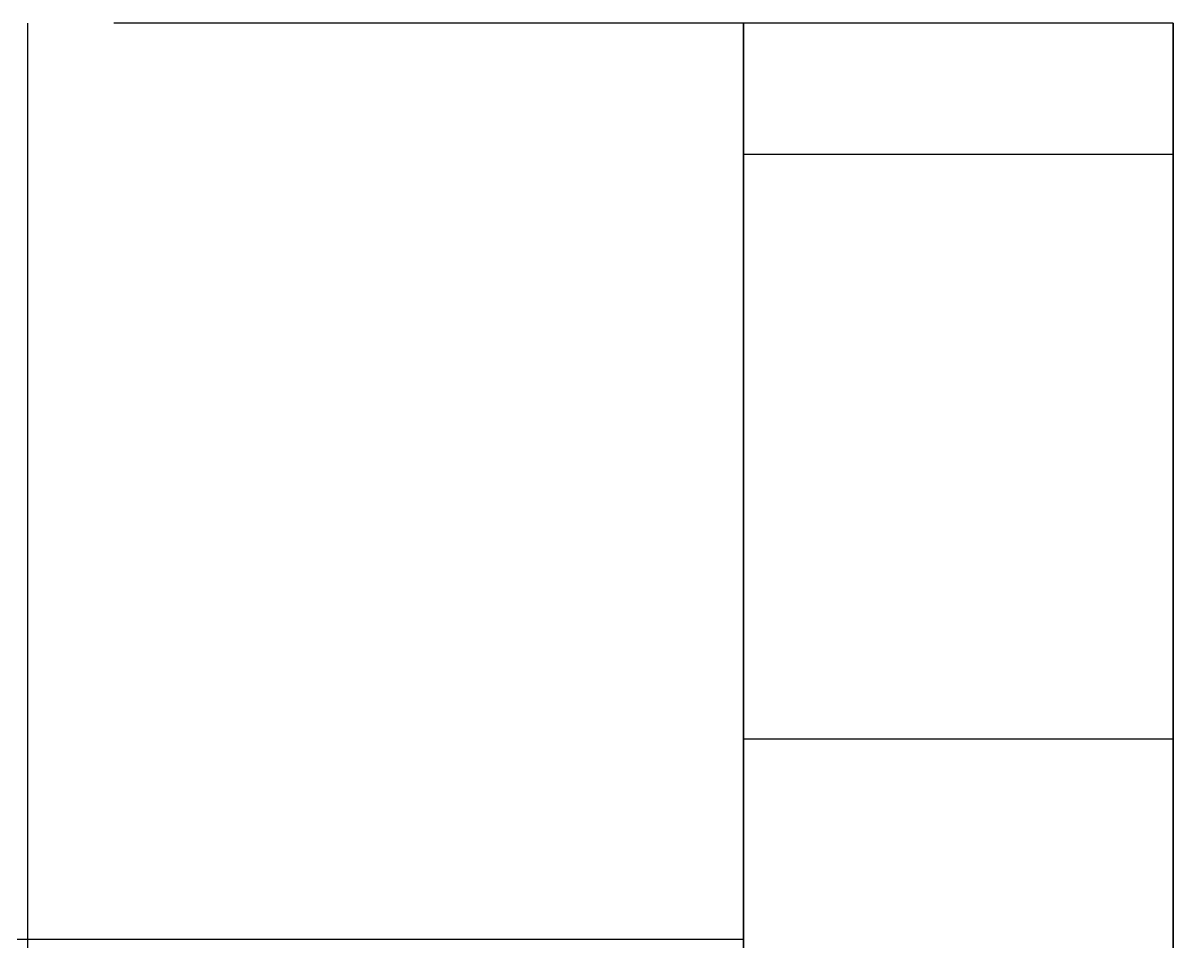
# Model space of a CAD drawing. Header units: metres. Extents: x 0 to 420, y 0 to 297.
# Drawn here: x 165.47 to 173.5, y 95.08 to 101.5 of the extents above; entities that cross this region are included whole.
import ezdxf

# ---------------------------------------------------------------- set-up
doc = ezdxf.new("R2010")
doc.units = ezdxf.units.M
doc.header["$LTSCALE"] = 0.5
doc.layers.add('DIMENSIONS', color=2, linetype='Continuous')
doc.layers.add('GEOMETRY', color=7, linetype='Continuous')

msp = doc.modelspace()

# ---------------------------------------------------------------- linework, layer by layer
at = {"layer": 'DIMENSIONS', "color": 2}
for p, q in [((165.5, 79.5), (165.5, 101.5)), ((170.5, 101.5), (166.1, 101.5)), ((170.5, 95.1), (151.1, 95.1))]:
    msp.add_line(p, q, dxfattribs=at)
at = {"layer": 'GEOMETRY'}
for p, q in [((170.5, 101.499), (170.5, 101.5)), ((170.5, 101.5), (170.5, 101.499)), ((173.5, 101.5), (170.5, 101.5)), ((170.5, 101.4979), (170.5, 101.499)), ((170.5, 101.499), (170.5, 101.4979)), ((170.5, 101.4969), (170.5, 101.4979)), ((170.5, 101.4979), (170.5, 101.4969)), ((170.5, 101.4958), (170.5, 101.4969)), ((170.5, 101.4969), (170.5, 101.4958)), ((170.5, 101.4939), (170.5, 101.4958)), ((170.5, 101.4958), (170.5, 101.4939)), ((170.5, 101.4908), (170.5, 101.4939)), ((170.5, 101.4939), (170.5, 101.4908)), ((170.5, 101.4877), (170.5, 101.4908)), ((170.5, 101.4908), (170.5, 101.4877)), ((170.5, 101.4846), (170.5, 101.4877)), ((170.5, 101.4877), (170.5, 101.4846)), ((170.5, 101.4814), (170.5, 101.4846)), ((170.5, 101.4846), (170.5, 101.4814)), ((170.5, 101.4765), (170.5, 101.4814)), ((170.5, 101.4814), (170.5, 101.4765)), ((173.5, 101.499), (173.5, 101.5)), ((173.5, 101.5), (173.5, 101.499)), ((173.5, 101.4979), (173.5, 101.499)), ((173.5, 101.499), (173.5, 101.4979)), ((173.5, 101.4969), (173.5, 101.4979)), ((173.5, 101.4979), (173.5, 101.4969)), ((173.5, 101.4958), (173.5, 101.4969)), ((173.5, 101.4969), (173.5, 101.4958)), ((173.5, 101.4939), (173.5, 101.4958)), ((173.5, 101.4958), (173.5, 101.4939)), ((173.5, 101.4908), (173.5, 101.4939)), ((173.5, 101.4939), (173.5, 101.4908)), ((173.5, 101.4877), (173.5, 101.4908)), ((173.5, 101.4908), (173.5, 101.4877)), ((173.5, 101.4846), (173.5, 101.4877)), ((173.5, 101.4877), (173.5, 101.4846)), ((173.5, 101.4814), (173.5, 101.4846)), ((173.5, 101.4846), (173.5, 101.4814)), ((173.5, 101.4765), (173.5, 101.4814)), ((173.5, 101.4814), (173.5, 101.4765)), ((170.5, 101.4714), (170.5, 101.4765)), ((170.5, 101.4765), (170.5, 101.4714)), ((170.5, 101.4662), (170.5, 101.4714)), ((170.5, 101.4714), (170.5, 101.4662)), ((170.5, 101.461), (170.5, 101.4662)), ((170.5, 101.4662), (170.5, 101.461)), ((170.5, 101.4552), (170.5, 101.461)), ((170.5, 101.461), (170.5, 101.4552)), ((170.5, 101.4479), (170.5, 101.4552)), ((170.5, 101.4552), (170.5, 101.4479)), ((170.5, 101.4407), (170.5, 101.4479)), ((170.5, 101.4479), (170.5, 101.4407)), ((170.5, 101.4334), (170.5, 101.4407)), ((170.5, 101.4407), (170.5, 101.4334)), ((170.5, 101.4261), (170.5, 101.4334)), ((170.5, 101.4334), (170.5, 101.4261)), ((170.5, 101.4174), (170.5, 101.4261)), ((170.5, 101.4261), (170.5, 101.4174)), ((170.5, 101.4081), (170.5, 101.4174)), ((170.5, 101.4174), (170.5, 101.4081)), ((170.5, 101.3987), (170.5, 101.4081)), ((170.5, 101.4081), (170.5, 101.3987)), ((170.5, 101.3894), (170.5, 101.3987)), ((170.5, 101.3987), (170.5, 101.3894)), ((173.5, 101.4714), (173.5, 101.4765)), ((173.5, 101.4765), (173.5, 101.4714)), ((173.5, 101.4662), (173.5, 101.4714)), ((173.5, 101.4714), (173.5, 101.4662)), ((173.5, 101.461), (173.5, 101.4662)), ((173.5, 101.4662), (173.5, 101.461)), ((173.5, 101.4552), (173.5, 101.461)), ((173.5, 101.461), (173.5, 101.4552)), ((173.5, 101.4479), (173.5, 101.4552)), ((173.5, 101.4552), (173.5, 101.4479)), ((173.5, 101.4407), (173.5, 101.4479)), ((173.5, 101.4479), (173.5, 101.4407)), ((173.5, 101.4334), (173.5, 101.4407)), ((173.5, 101.4407), (173.5, 101.4334)), ((173.5, 101.4261), (173.5, 101.4334)), ((173.5, 101.4334), (173.5, 101.4261)), ((173.5, 101.4174), (173.5, 101.4261)), ((173.5, 101.4261), (173.5, 101.4174)), ((173.5, 101.4081), (173.5, 101.4174)), ((173.5, 101.4174), (173.5, 101.4081)), ((173.5, 101.3987), (173.5, 101.4081)), ((173.5, 101.4081), (173.5, 101.3987)), ((173.5, 101.3894), (173.5, 101.3987)), ((173.5, 101.3987), (173.5, 101.3894)), ((170.5, 101.3798), (170.5, 101.3894)), ((170.5, 101.3894), (170.5, 101.3798)), ((170.5, 101.3684), (170.5, 101.3798)), ((170.5, 101.3798), (170.5, 101.3684)), ((170.5, 101.357), (170.5, 101.3684)), ((170.5, 101.3684), (170.5, 101.357)), ((170.5, 101.3456), (170.5, 101.357)), ((170.5, 101.357), (170.5, 101.3456)), ((170.5, 101.3342), (170.5, 101.3456)), ((170.5, 101.3456), (170.5, 101.3342)), ((170.5, 101.3217), (170.5, 101.3342)), ((170.5, 101.3342), (170.5, 101.3217)), ((170.5, 101.3083), (170.5, 101.3217)), ((170.5, 101.3217), (170.5, 101.3083)), ((173.5, 101.3798), (173.5, 101.3894)), ((173.5, 101.3894), (173.5, 101.3798)), ((173.5, 101.3684), (173.5, 101.3798)), ((173.5, 101.3798), (173.5, 101.3684)), ((173.5, 101.357), (173.5, 101.3684)), ((173.5, 101.3684), (173.5, 101.357)), ((173.5, 101.3456), (173.5, 101.357)), ((173.5, 101.357), (173.5, 101.3456)), ((173.5, 101.3342), (173.5, 101.3456)), ((173.5, 101.3456), (173.5, 101.3342)), ((173.5, 101.3217), (173.5, 101.3342)), ((173.5, 101.3342), (173.5, 101.3217)), ((173.5, 101.3083), (173.5, 101.3217)), ((173.5, 101.3217), (173.5, 101.3083)), ((170.5, 101.2948), (170.5, 101.3083)), ((170.5, 101.3083), (170.5, 101.2948)), ((170.5, 101.2814), (170.5, 101.2948)), ((170.5, 101.2948), (170.5, 101.2814)), ((170.5, 101.268), (170.5, 101.2814)), ((170.5, 101.2814), (170.5, 101.268)), ((170.5, 101.2525), (170.5, 101.268)), ((170.5, 101.268), (170.5, 101.2525)), ((170.5, 101.237), (170.5, 101.2525)), ((170.5, 101.2525), (170.5, 101.237)), ((170.5, 101.2216), (170.5, 101.237)), ((170.5, 101.237), (170.5, 101.2216)), ((173.5, 101.2948), (173.5, 101.3083)), ((173.5, 101.3083), (173.5, 101.2948)), ((173.5, 101.2814), (173.5, 101.2948)), ((173.5, 101.2948), (173.5, 101.2814)), ((173.5, 101.268), (173.5, 101.2814)), ((173.5, 101.2814), (173.5, 101.268)), ((173.5, 101.2525), (173.5, 101.268)), ((173.5, 101.268), (173.5, 101.2525)), ((173.5, 101.237), (173.5, 101.2525)), ((173.5, 101.2525), (173.5, 101.237)), ((173.5, 101.2216), (173.5, 101.237)), ((173.5, 101.237), (173.5, 101.2216)), ((170.5, 101.2061), (170.5, 101.2216)), ((170.5, 101.2216), (170.5, 101.2061)), ((170.5, 101.1898), (170.5, 101.2061)), ((170.5, 101.2061), (170.5, 101.1898)), ((170.5, 101.1723), (170.5, 101.1898)), ((170.5, 101.1898), (170.5, 101.1723)), ((170.5, 101.1548), (170.5, 101.1723)), ((170.5, 101.1723), (170.5, 101.1548)), ((173.5, 101.2061), (173.5, 101.2216)), ((173.5, 101.2216), (173.5, 101.2061)), ((173.5, 101.1898), (173.5, 101.2061)), ((173.5, 101.2061), (173.5, 101.1898)), ((173.5, 101.1723), (173.5, 101.1898)), ((173.5, 101.1898), (173.5, 101.1723)), ((173.5, 101.1548), (173.5, 101.1723)), ((173.5, 101.1723), (173.5, 101.1548)), ((170.5, 101.1373), (170.5, 101.1548)), ((170.5, 101.1548), (170.5, 101.1373)), ((170.5, 101.1198), (170.5, 101.1373)), ((170.5, 101.1373), (170.5, 101.1198)), ((170.5, 101.1006), (170.5, 101.1198)), ((170.5, 101.1198), (170.5, 101.1006)), ((170.5, 101.0811), (170.5, 101.1006)), ((170.5, 101.1006), (170.5, 101.0811)), ((170.5, 101.0616), (170.5, 101.0811)), ((170.5, 101.0811), (170.5, 101.0616)), ((173.5, 101.1373), (173.5, 101.1548)), ((173.5, 101.1548), (173.5, 101.1373)), ((173.5, 101.1198), (173.5, 101.1373)), ((173.5, 101.1373), (173.5, 101.1198)), ((173.5, 101.1006), (173.5, 101.1198)), ((173.5, 101.1198), (173.5, 101.1006)), ((173.5, 101.0811), (173.5, 101.1006)), ((173.5, 101.1006), (173.5, 101.0811)), ((173.5, 101.0616), (173.5, 101.0811)), ((173.5, 101.0811), (173.5, 101.0616)), ((170.5, 101.0421), (170.5, 101.0616)), ((170.5, 101.0616), (170.5, 101.0421)), ((170.5, 101.0221), (170.5, 101.0421)), ((170.5, 101.0421), (170.5, 101.0221)), ((170.5, 101.0006), (170.5, 101.0221)), ((170.5, 101.0221), (170.5, 101.0006)), ((170.5, 100.9791), (170.5, 101.0006)), ((170.5, 101.0006), (170.5, 100.9791)), ((173.5, 101.0421), (173.5, 101.0616)), ((173.5, 101.0616), (173.5, 101.0421)), ((173.5, 101.0221), (173.5, 101.0421)), ((173.5, 101.0421), (173.5, 101.0221)), ((173.5, 101.0006), (173.5, 101.0221)), ((173.5, 101.0221), (173.5, 101.0006)), ((173.5, 100.9791), (173.5, 101.0006)), ((173.5, 101.0006), (173.5, 100.9791)), ((170.5, 100.9576), (170.5, 100.9791)), ((170.5, 100.9791), (170.5, 100.9576)), ((170.5, 100.9361), (170.5, 100.9576)), ((170.5, 100.9576), (170.5, 100.9361)), ((170.5, 100.9132), (170.5, 100.9361)), ((170.5, 100.9361), (170.5, 100.9132)), ((173.5, 100.9576), (173.5, 100.9791)), ((173.5, 100.9791), (173.5, 100.9576)), ((173.5, 100.9361), (173.5, 100.9576)), ((173.5, 100.9576), (173.5, 100.9361)), ((173.5, 100.9132), (173.5, 100.9361)), ((173.5, 100.9361), (173.5, 100.9132)), ((170.5, 100.8898), (170.5, 100.9132)), ((170.5, 100.9132), (170.5, 100.8898)), ((170.5, 100.8663), (170.5, 100.8898)), ((170.5, 100.8898), (170.5, 100.8663)), ((170.5, 100.8429), (170.5, 100.8663)), ((170.5, 100.8663), (170.5, 100.8429)), ((170.5, 100.8191), (170.5, 100.8429)), ((170.5, 100.8429), (170.5, 100.8191)), ((173.5, 100.8898), (173.5, 100.9132)), ((173.5, 100.9132), (173.5, 100.8898)), ((173.5, 100.8663), (173.5, 100.8898)), ((173.5, 100.8898), (173.5, 100.8663)), ((173.5, 100.8429), (173.5, 100.8663)), ((173.5, 100.8663), (173.5, 100.8429)), ((173.5, 100.8191), (173.5, 100.8429)), ((173.5, 100.8429), (173.5, 100.8191)), ((170.5, 100.7937), (170.5, 100.8191)), ((170.5, 100.8191), (170.5, 100.7937)), ((170.5, 100.7683), (170.5, 100.7937)), ((170.5, 100.7937), (170.5, 100.7683)), ((170.5, 100.7429), (170.5, 100.7683)), ((170.5, 100.7683), (170.5, 100.7429)), ((173.5, 100.7937), (173.5, 100.8191)), ((173.5, 100.8191), (173.5, 100.7937)), ((173.5, 100.7683), (173.5, 100.7937)), ((173.5, 100.7937), (173.5, 100.7683)), ((173.5, 100.7429), (173.5, 100.7683)), ((173.5, 100.7683), (173.5, 100.7429)), ((170.5, 100.7175), (170.5, 100.7429)), ((170.5, 100.7429), (170.5, 100.7175)), ((170.5, 100.691), (170.5, 100.7175)), ((170.5, 100.7175), (170.5, 100.691)), ((170.5, 100.6637), (170.5, 100.691)), ((170.5, 100.691), (170.5, 100.6637)), ((173.5, 100.7175), (173.5, 100.7429)), ((173.5, 100.7429), (173.5, 100.7175)), ((173.5, 100.691), (173.5, 100.7175)), ((173.5, 100.7175), (173.5, 100.691)), ((173.5, 100.6637), (173.5, 100.691)), ((173.5, 100.691), (173.5, 100.6637)), ((170.5, 100.6363), (170.5, 100.6637)), ((170.5, 100.6637), (170.5, 100.6363)), ((170.5, 100.609), (170.5, 100.6363)), ((170.5, 100.6363), (170.5, 100.609)), ((170.5, 100.5817), (170.5, 100.609)), ((170.5, 100.609), (170.5, 100.5817)), ((173.5, 100.6363), (173.5, 100.6637)), ((173.5, 100.6637), (173.5, 100.6363)), ((173.5, 100.609), (173.5, 100.6363)), ((173.5, 100.6363), (173.5, 100.609)), ((173.5, 100.5817), (173.5, 100.609)), ((173.5, 100.609), (173.5, 100.5817)), ((170.5, 95.0826), (170.5, 100.5817)), ((170.5, 100.5817), (170.5, 95.0826)), ((173.5, 100.5817), (170.5, 100.5817)), ((173.5, 100.5817), (170.5, 100.5817)), ((173.5, 95.0826), (173.5, 100.5817)), ((173.5, 100.5817), (173.5, 95.0826)), ((170.5469, 96.5), (170.5, 96.5)), ((170.5, 96.5), (170.5, 96.4671)), ((170.5, 96.4671), (170.5, 96.5)), ((170.5938, 96.5), (170.5469, 96.5)), ((170.6406, 96.5), (170.5938, 96.5)), ((170.6875, 96.5), (170.6406, 96.5)), ((170.7344, 96.5), (170.6875, 96.5)), ((170.7812, 96.5), (170.7344, 96.5)), ((170.8281, 96.5), (170.7812, 96.5)), ((170.875, 96.5), (170.8281, 96.5)), ((170.9219, 96.5), (170.875, 96.5)), ((170.9688, 96.5), (170.9219, 96.5)), ((171.0156, 96.5), (170.9688, 96.5)), ((171.0625, 96.5), (171.0156, 96.5)), ((171.1094, 96.5), (171.0625, 96.5)), ((171.1562, 96.5), (171.1094, 96.5)), ((171.2031, 96.5), (171.1562, 96.5)), ((171.25, 96.5), (171.2031, 96.5)), ((171.2969, 96.5), (171.25, 96.5)), ((171.3438, 96.5), (171.2969, 96.5)), ((171.3906, 96.5), (171.3438, 96.5)), ((171.4375, 96.5), (171.3906, 96.5)), ((171.4844, 96.5), (171.4375, 96.5)), ((171.5312, 96.5), (171.4844, 96.5)), ((171.5781, 96.5), (171.5312, 96.5)), ((171.625, 96.5), (171.5781, 96.5)), ((171.6719, 96.5), (171.625, 96.5)), ((171.7188, 96.5), (171.6719, 96.5)), ((171.7656, 96.5), (171.7188, 96.5)), ((171.8125, 96.5), (171.7656, 96.5)), ((171.8594, 96.5), (171.8125, 96.5)), ((171.9062, 96.5), (171.8594, 96.5)), ((171.9531, 96.5), (171.9062, 96.5)), ((172, 96.5), (171.9531, 96.5)), ((172.0469, 96.5), (172, 96.5)), ((172.0938, 96.5), (172.0469, 96.5)), ((172.1406, 96.5), (172.0938, 96.5)), ((172.1875, 96.5), (172.1406, 96.5)), ((172.2344, 96.5), (172.1875, 96.5)), ((172.2812, 96.5), (172.2344, 96.5)), ((172.3281, 96.5), (172.2812, 96.5)), ((172.375, 96.5), (172.3281, 96.5)), ((172.4219, 96.5), (172.375, 96.5)), ((172.4688, 96.5), (172.4219, 96.5)), ((172.5156, 96.5), (172.4688, 96.5)), ((172.5625, 96.5), (172.5156, 96.5)), ((172.6094, 96.5), (172.5625, 96.5)), ((172.6562, 96.5), (172.6094, 96.5)), ((172.7031, 96.5), (172.6562, 96.5)), ((172.75, 96.5), (172.7031, 96.5)), ((172.7969, 96.5), (172.75, 96.5)), ((172.8438, 96.5), (172.7969, 96.5)), ((172.8906, 96.5), (172.8438, 96.5)), ((172.9375, 96.5), (172.8906, 96.5)), ((172.9844, 96.5), (172.9375, 96.5)), ((173.0312, 96.5), (172.9844, 96.5)), ((173.0781, 96.5), (173.0312, 96.5)), ((173.125, 96.5), (173.0781, 96.5)), ((173.1719, 96.5), (173.125, 96.5)), ((173.2188, 96.5), (173.1719, 96.5)), ((173.2656, 96.5), (173.2188, 96.5)), ((173.3125, 96.5), (173.2656, 96.5)), ((173.3594, 96.5), (173.3125, 96.5)), ((173.4062, 96.5), (173.3594, 96.5)), ((173.4531, 96.5), (173.4062, 96.5)), ((173.5, 96.5), (173.4531, 96.5)), ((173.5, 96.5), (173.5, 96.4671)), ((173.5, 96.4671), (173.5, 96.5)), ((170.5, 96.4671), (170.5, 96.4342)), ((170.5, 96.4342), (170.5, 96.4671)), ((170.5, 96.4342), (170.5, 96.4013)), ((170.5, 96.4013), (170.5, 96.4342)), ((173.5, 96.4671), (173.5, 96.4342)), ((173.5, 96.4342), (173.5, 96.4671)), ((173.5, 96.4342), (173.5, 96.4013)), ((173.5, 96.4013), (173.5, 96.4342)), ((170.5, 96.4013), (170.5, 96.3684)), ((170.5, 96.3684), (170.5, 96.4013)), ((170.5, 96.3684), (170.5, 96.308)), ((170.5, 96.308), (170.5, 96.3684)), ((173.5, 96.4013), (173.5, 96.3684)), ((173.5, 96.3684), (173.5, 96.4013)), ((173.5, 96.3684), (173.5, 96.308)), ((173.5, 96.308), (173.5, 96.3684)), ((170.5, 96.308), (170.5, 96.2109)), ((170.5, 96.2109), (170.5, 96.308)), ((173.5, 96.308), (173.5, 96.2109)), ((173.5, 96.2109), (173.5, 96.308)), ((170.5, 96.2109), (170.5, 96.1138)), ((170.5, 96.1138), (170.5, 96.2109)), ((173.5, 96.2109), (173.5, 96.1138)), ((173.5, 96.1138), (173.5, 96.2109)), ((170.5, 96.1138), (170.5, 96.0168)), ((170.5, 96.0168), (170.5, 96.1138)), ((173.5, 96.1138), (173.5, 96.0168)), ((173.5, 96.0168), (173.5, 96.1138)), ((170.5, 96.0168), (170.5, 95.9197)), ((170.5, 95.9197), (170.5, 96.0168)), ((173.5, 96.0168), (173.5, 95.9197)), ((173.5, 95.9197), (173.5, 96.0168)), ((170.5, 95.9197), (170.5, 95.7718)), ((170.5, 95.7718), (170.5, 95.9197)), ((173.5, 95.9197), (173.5, 95.7718)), ((173.5, 95.7718), (173.5, 95.9197)), ((170.5, 95.7718), (170.5, 95.6154)), ((170.5, 95.6154), (170.5, 95.7718)), ((173.5, 95.7718), (173.5, 95.6154)), ((173.5, 95.6154), (173.5, 95.7718)), ((170.5, 95.6154), (170.5, 95.459)), ((170.5, 95.459), (170.5, 95.6154)), ((173.5, 95.6154), (173.5, 95.459)), ((173.5, 95.459), (173.5, 95.6154)), ((170.5, 95.459), (170.5, 95.3027)), ((170.5, 95.3027), (170.5, 95.459)), ((173.5, 95.459), (173.5, 95.3027)), ((173.5, 95.3027), (173.5, 95.459)), ((170.5, 95.3027), (170.5, 95.1316)), ((170.5, 95.1316), (170.5, 95.3027)), ((173.5, 95.3027), (173.5, 95.1316)), ((173.5, 95.1316), (173.5, 95.3027)), ((170.5, 95.1316), (170.5, 94.9238)), ((170.5, 94.9238), (170.5, 95.1316)), ((173.5, 95.1316), (173.5, 94.9238)), ((173.5, 94.9238), (173.5, 95.1316))]:
    msp.add_line(p, q, dxfattribs=at)

doc.saveas('drawing.dxf')
